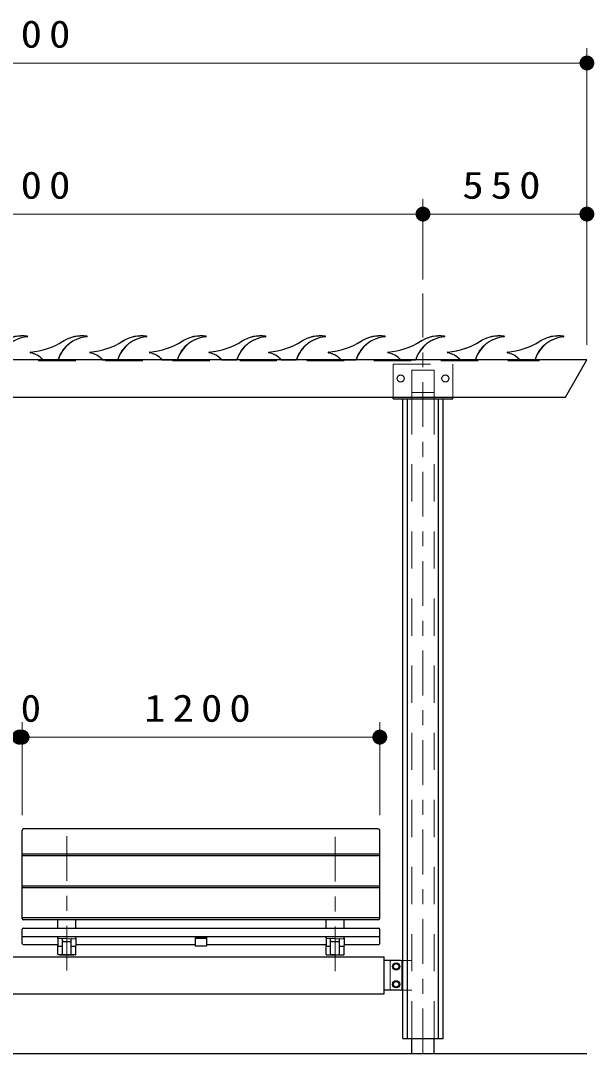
# Model space of a CAD drawing. Units: millimetres on the paper, with parts at other scales. Extents: x -385 to 0, y -10 to 267.
# Drawn here: x -271.2 to -232.7, y 75.7 to 145 of the extents above; entities that cross this region are included whole.
import ezdxf

# ---------------------------------------------------------------- set-up
doc = ezdxf.new("R2010")
doc.units = ezdxf.units.MM
doc.linetypes.add('USER1', pattern=[4.5, 2.5, -2])
doc.linetypes.add('USER2', pattern=[6, 3, -1, 1, -1])
doc.layers.add('LY_1', color=7, linetype='Continuous', lineweight=25)
doc.styles.add('ＭＳ ゴシック', font='')
doc.styles.get('ＭＳ ゴシック').set_extended_font_data('MS Gothic')

# ---------------------------------------------------------------- blocks, each defined once
blk = doc.blocks.new('filled_dot')
at = {"color": 0, "linetype": 'Continuous', "lineweight": -2, "const_width": 1.25}
blk.add_lwpolyline([(-0.625, 0, 1), (0.625, 0, 1)], format="xyb", close=True, dxfattribs=at)

msp = doc.modelspace()

# ---------------------------------------------------------------- linework, layer by layer
at = {"layer": 'LY_1', "lineweight": 13}
for p, q in [((-233.177, 123.235), (-233.177, 143.137)), ((-309.177, 142.137), (-233.177, 142.137)), ((-244.177, 127.622), (-244.177, 133.007)), ((-298.177, 132.007), (-244.177, 132.007)), ((-244.177, 132.007), (-233.177, 132.007)), ((-271.077, 91.715), (-271.077, 97.937)), ((-247.077, 91.715), (-247.077, 97.937)), ((-271.277, 96.937), (-271.077, 96.937)), ((-271.077, 96.937), (-247.077, 96.937))]:
    msp.add_line(p, q, dxfattribs=at)
at = {"layer": 'LY_1', "color": 2, "linetype": 'USER2', "lineweight": 13}
msp.add_line((-244.177, 75.735), (-244.177, 126.683), dxfattribs=at)
at = {"layer": 'LY_1', "color": 190, "linetype": 'USER1', "lineweight": 13}
for p, q in [((-269.977, 122.171), (-269.977, 122.235)), ((-269.977, 122.171), (-236.377, 122.171)), ((-236.377, 122.171), (-236.377, 122.235))]:
    msp.add_line(p, q, dxfattribs=at)
at = {"layer": 'LY_1', "color": 4, "linetype": 'USER1', "lineweight": 13}
for p, q in [((-269.659, 122.235), (-268.707, 122.235)), ((-265.659, 122.235), (-264.707, 122.235)), ((-261.659, 122.235), (-260.707, 122.235)), ((-257.659, 122.235), (-256.707, 122.235)), ((-253.659, 122.235), (-252.707, 122.235)), ((-249.659, 122.235), (-248.707, 122.235)), ((-245.659, 122.235), (-244.707, 122.235)), ((-241.659, 122.235), (-240.707, 122.235)), ((-237.659, 122.235), (-236.707, 122.235))]:
    msp.add_line(p, q, dxfattribs=at)
at = {"layer": 'LY_1', "color": 4}
for p, q in [((-269.659, 122.225), (-268.707, 122.225)), ((-265.659, 122.225), (-264.707, 122.225)), ((-261.659, 122.225), (-260.707, 122.225)), ((-257.659, 122.225), (-256.707, 122.225)), ((-253.659, 122.225), (-252.707, 122.225)), ((-249.659, 122.225), (-248.707, 122.225)), ((-245.659, 122.225), (-244.707, 122.225)), ((-241.659, 122.225), (-240.707, 122.225)), ((-237.659, 122.225), (-236.707, 122.225)), ((-259.457, 83.55), (-258.697, 83.55)), ((-259.457, 83.55), (-259.457, 82.945)), ((-259.457, 83.497), (-259.457, 83.51)), ((-259.457, 83.46), (-258.697, 83.46)), ((-258.697, 83.55), (-258.697, 82.945)), ((-258.697, 83.497), (-258.697, 83.51)), ((-259.457, 82.945), (-258.697, 82.945))]:
    msp.add_line(p, q, dxfattribs=at)
at = {"layer": 'LY_1', "linetype": 'USER1', "lineweight": 13}
for p, q in [((-246.177, 119.735), (-246.177, 121.935)), ((-246.177, 121.935), (-242.177, 121.935)), ((-242.177, 119.735), (-242.177, 121.935)), ((-244.927, 119.615), (-244.927, 121.535)), ((-244.927, 121.535), (-243.427, 121.535)), ((-243.427, 119.615), (-243.427, 121.535)), ((-244.927, 120.035), (-243.427, 120.035)), ((-244.927, 76.735), (-244.927, 119.615)), ((-243.427, 76.735), (-243.427, 119.615)), ((-246.377, 80.065), (-246.377, 81.865)), ((-244.927, 81.965), (-246.277, 81.965)), ((-244.927, 79.965), (-246.277, 79.965))]:
    msp.add_line(p, q, dxfattribs=at)
at = {"layer": 'LY_1'}
for p, q in [((-246.177, 119.615), (-246.177, 119.735)), ((-246.177, 119.615), (-242.177, 119.615)), ((-245.527, 76.735), (-245.527, 119.615)), ((-245.227, 76.735), (-245.227, 119.615)), ((-243.127, 76.735), (-243.127, 119.615)), ((-242.827, 76.735), (-242.827, 119.615)), ((-242.177, 119.615), (-242.177, 119.735)), ((-247.177, 90.782), (-270.977, 90.782)), ((-271.077, 84.783), (-271.077, 90.682)), ((-247.077, 84.783), (-247.077, 90.682)), ((-271.077, 89.12), (-247.077, 89.12)), ((-271.077, 88.993), (-247.077, 88.993)), ((-271.077, 86.965), (-247.077, 86.965)), ((-271.077, 86.849), (-247.077, 86.849)), ((-247.077, 84.821), (-271.077, 84.821)), ((-247.177, 84.694), (-270.977, 84.694)), ((-268.677, 84.13), (-268.677, 84.694)), ((-267.477, 84.13), (-267.477, 84.694)), ((-250.677, 84.13), (-250.677, 84.694)), ((-249.477, 84.13), (-249.477, 84.694)), ((-271.077, 83.095), (-271.077, 84.07)), ((-271.017, 84.13), (-247.137, 84.13)), ((-247.077, 83.095), (-247.077, 84.07)), ((-271.077, 83.567), (-247.077, 83.567)), ((-268.677, 83.467), (-268.677, 83.51)), ((-268.677, 83.467), (-268.677, 82.955)), ((-268.077, 83.569), (-268.639, 83.55)), ((-268.077, 83.408), (-268.639, 83.427)), ((-268.377, 82.403), (-268.377, 83.389)), ((-268.317, 83.231), (-267.837, 83.231)), ((-268.077, 83.569), (-267.516, 83.55)), ((-268.077, 83.408), (-267.516, 83.427)), ((-267.777, 82.403), (-267.777, 83.389)), ((-267.477, 83.467), (-267.477, 83.51)), ((-267.477, 83.467), (-267.477, 82.955)), ((-250.677, 83.51), (-250.677, 83.567)), ((-250.677, 83.467), (-250.677, 83.51)), ((-250.677, 83.467), (-250.677, 82.955)), ((-250.077, 83.569), (-250.639, 83.55)), ((-250.077, 83.408), (-250.639, 83.427)), ((-250.377, 82.403), (-250.377, 83.389)), ((-250.317, 83.231), (-249.837, 83.231)), ((-250.077, 83.569), (-249.516, 83.55)), ((-250.077, 83.408), (-249.516, 83.427)), ((-249.777, 82.403), (-249.777, 83.389)), ((-249.477, 83.51), (-249.477, 83.567)), ((-249.477, 83.467), (-249.477, 83.51)), ((-249.477, 83.467), (-249.477, 82.955)), ((-271.017, 83.035), (-268.677, 83.035)), ((-268.677, 82.373), (-268.677, 82.955)), ((-268.637, 82.915), (-268.377, 82.915)), ((-267.777, 82.915), (-267.517, 82.915)), ((-267.477, 83.035), (-259.457, 83.035)), ((-267.477, 82.373), (-267.477, 82.955)), ((-258.697, 83.035), (-250.677, 83.035)), ((-250.677, 82.373), (-250.677, 82.955)), ((-250.637, 82.915), (-250.377, 82.915)), ((-249.777, 82.915), (-249.517, 82.915)), ((-249.477, 83.035), (-247.137, 83.035)), ((-249.477, 82.373), (-249.477, 82.955)), ((-295.577, 82.215), (-246.777, 82.215)), ((-267.507, 82.335), (-268.648, 82.335)), ((-268.547, 82.335), (-267.607, 82.335)), ((-268.077, 82.335), (-268.319, 82.343)), ((-268.077, 82.335), (-267.835, 82.343)), ((-250.648, 82.335), (-249.507, 82.335)), ((-250.547, 82.335), (-249.607, 82.335)), ((-250.077, 82.335), (-250.319, 82.343)), ((-246.777, 79.715), (-246.777, 82.215)), ((-245.677, 81.965), (-246.777, 81.965)), ((-246.197, 81.565), (-246.087, 81.755)), ((-246.087, 81.755), (-245.867, 81.755)), ((-245.867, 81.755), (-245.758, 81.565)), ((-245.577, 80.065), (-245.577, 81.865)), ((-246.087, 81.375), (-246.197, 81.565)), ((-245.867, 81.375), (-246.087, 81.375)), ((-245.758, 81.565), (-245.867, 81.375)), ((-246.197, 80.365), (-246.087, 80.555)), ((-246.087, 80.175), (-246.197, 80.365)), ((-246.087, 80.555), (-245.867, 80.555)), ((-245.867, 80.555), (-245.758, 80.365)), ((-245.758, 80.365), (-245.867, 80.175)), ((-295.577, 79.715), (-246.777, 79.715)), ((-245.677, 79.965), (-246.777, 79.965)), ((-245.867, 80.175), (-246.087, 80.175)), ((-245.527, 76.735), (-242.827, 76.735)), ((-244.927, 75.735), (-244.927, 76.735)), ((-243.427, 75.735), (-243.427, 76.735)), ((-309.177, 75.735), (-233.177, 75.735))]:
    msp.add_line(p, q, dxfattribs=at)
at = {"layer": 'LY_1', "linetype": 'USER2', "lineweight": 13}
for p, q in [((-268.077, 81.295), (-268.077, 91.093)), ((-250.077, 81.249), (-250.077, 91.093))]:
    msp.add_line(p, q, dxfattribs=at)
at = {"layer": 'LY_1'}
msp.add_lwpolyline([(-309.177, 122.235), (-307.734, 119.735), (-234.621, 119.735), (-233.177, 122.235)], close=True, dxfattribs=at)
for centre, radius in [((-245.677, 120.985), 0.24), ((-242.677, 120.985), 0.24), ((-245.977, 81.565), 0.24), ((-245.977, 81.565), 0.19), ((-245.977, 80.365), 0.24), ((-245.977, 80.365), 0.19)]:
    msp.add_circle(centre, radius, dxfattribs=at)
at = {"layer": 'LY_1', "color": 4, "linetype": 'USER1', "lineweight": 13}
for centre, radius, start, end in [((-270.574, 121.59), 2.2, 94.35776, 162.19171), ((-271.061, 121.435), 2.4, 82.30635, 121.88041), ((-270.742, 123.798), 0.015, 274.35776, 82.30635), ((-270.97, 127.719), 5, 275.2352, 301.88041), ((-266.574, 121.59), 2.2, 94.35776, 162.19171), ((-267.061, 121.435), 2.4, 82.30635, 121.88041), ((-266.742, 123.798), 0.015, 274.35776, 82.30635), ((-266.97, 127.719), 5, 275.2352, 301.88041), ((-262.574, 121.59), 2.2, 94.35776, 162.19171), ((-263.061, 121.435), 2.4, 82.30635, 121.88041), ((-262.742, 123.798), 0.015, 274.35776, 82.30635), ((-262.97, 127.719), 5, 275.2352, 301.88041), ((-258.574, 121.59), 2.2, 94.35776, 162.19171), ((-259.061, 121.435), 2.4, 82.30635, 121.88041), ((-258.742, 123.798), 0.015, 274.35776, 82.30635), ((-258.97, 127.719), 5, 275.2352, 301.88041), ((-254.574, 121.59), 2.2, 94.35776, 162.19171), ((-255.061, 121.435), 2.4, 82.30635, 121.88041), ((-254.742, 123.798), 0.015, 274.35776, 82.30635), ((-254.97, 127.719), 5, 275.2352, 301.88041), ((-250.574, 121.59), 2.2, 94.35776, 162.19171), ((-251.061, 121.435), 2.4, 82.30635, 121.88041), ((-250.742, 123.798), 0.015, 274.35776, 82.30635), ((-250.97, 127.719), 5, 275.2352, 301.88041), ((-246.574, 121.59), 2.2, 94.35776, 162.19171), ((-247.061, 121.435), 2.4, 82.30635, 121.88041), ((-246.742, 123.798), 0.015, 274.35776, 82.30635), ((-246.97, 127.719), 5, 275.2352, 301.88041), ((-242.574, 121.59), 2.2, 94.35776, 162.19171), ((-243.061, 121.435), 2.4, 82.30635, 121.88041), ((-242.742, 123.798), 0.015, 274.35776, 82.30635), ((-242.97, 127.719), 5, 275.2352, 301.88041), ((-238.574, 121.59), 2.2, 94.35776, 162.19171), ((-239.061, 121.435), 2.4, 82.30635, 121.88041), ((-238.742, 123.798), 0.015, 274.35776, 82.30635), ((-238.97, 127.719), 5, 275.2352, 301.88041), ((-234.574, 121.59), 2.2, 94.35776, 162.19171), ((-235.061, 121.435), 2.4, 82.30635, 121.88041), ((-234.742, 123.798), 0.015, 274.35776, 82.30635), ((-270.512, 122.725), 0.015, 95.2352, 260.5565), ((-270.744, 121.329), 1.4, 41.07659, 80.5565), ((-266.512, 122.725), 0.015, 95.2352, 260.5565), ((-266.744, 121.329), 1.4, 41.07659, 80.5565), ((-262.512, 122.725), 0.015, 95.2352, 260.5565), ((-262.744, 121.329), 1.4, 41.07659, 80.5565), ((-258.512, 122.725), 0.015, 95.2352, 260.5565), ((-258.744, 121.329), 1.4, 41.07659, 80.5565), ((-254.512, 122.725), 0.015, 95.2352, 260.5565), ((-254.744, 121.329), 1.4, 41.07659, 80.5565), ((-250.512, 122.725), 0.015, 95.2352, 260.5565), ((-250.744, 121.329), 1.4, 41.07659, 80.5565), ((-246.512, 122.725), 0.015, 95.2352, 260.5565), ((-246.744, 121.329), 1.4, 41.07659, 80.5565), ((-242.512, 122.725), 0.015, 95.2352, 260.5565), ((-242.744, 121.329), 1.4, 41.07659, 80.5565), ((-238.512, 122.725), 0.015, 95.2352, 260.5565), ((-238.744, 121.329), 1.4, 41.07659, 80.5565), ((-269.659, 122.275), 0.04, 221.07659, 270), ((-268.707, 122.275), 0.04, 270, 342.19171), ((-265.659, 122.275), 0.04, 221.07659, 270), ((-264.707, 122.275), 0.04, 270, 342.19171), ((-261.659, 122.275), 0.04, 221.07659, 270), ((-260.707, 122.275), 0.04, 270, 342.19171), ((-257.659, 122.275), 0.04, 221.07659, 270), ((-256.707, 122.275), 0.04, 270, 342.19171), ((-253.659, 122.275), 0.04, 221.07659, 270), ((-252.707, 122.275), 0.04, 270, 342.19171), ((-249.659, 122.275), 0.04, 221.07659, 270), ((-248.707, 122.275), 0.04, 270, 342.19171), ((-245.659, 122.275), 0.04, 221.07659, 270), ((-244.707, 122.275), 0.04, 270, 342.19171), ((-241.659, 122.275), 0.04, 221.07659, 270), ((-240.707, 122.275), 0.04, 270, 342.19171), ((-237.659, 122.275), 0.04, 221.07659, 270), ((-236.707, 122.275), 0.04, 270, 342.19171)]:
    msp.add_arc(centre, radius, start, end, dxfattribs=at)
at = {"layer": 'LY_1', "color": 4}
for centre, radius, start, end in [((-270.574, 121.59), 2.19, 94.35776, 162.19171), ((-271.061, 121.435), 2.41, 82.30635, 121.88041), ((-270.742, 123.798), 0.025, 274.35776, 82.30635), ((-270.97, 127.719), 4.99, 275.2352, 301.88041), ((-266.574, 121.59), 2.19, 94.35776, 162.19171), ((-267.061, 121.435), 2.41, 82.30635, 121.88041), ((-266.742, 123.798), 0.025, 274.35776, 82.30635), ((-266.97, 127.719), 4.99, 275.2352, 301.88041), ((-262.574, 121.59), 2.19, 94.35776, 162.19171), ((-263.061, 121.435), 2.41, 82.30635, 121.88041), ((-262.742, 123.798), 0.025, 274.35776, 82.30635), ((-262.97, 127.719), 4.99, 275.2352, 301.88041), ((-258.574, 121.59), 2.19, 94.35776, 162.19171), ((-259.061, 121.435), 2.41, 82.30635, 121.88041), ((-258.742, 123.798), 0.025, 274.35776, 82.30635), ((-258.97, 127.719), 4.99, 275.2352, 301.88041), ((-254.574, 121.59), 2.19, 94.35776, 162.19171), ((-255.061, 121.435), 2.41, 82.30635, 121.88041), ((-254.742, 123.798), 0.025, 274.35776, 82.30635), ((-254.97, 127.719), 4.99, 275.2352, 301.88041), ((-250.574, 121.59), 2.19, 94.35776, 162.19171), ((-251.061, 121.435), 2.41, 82.30635, 121.88041), ((-250.742, 123.798), 0.025, 274.35776, 82.30635), ((-250.97, 127.719), 4.99, 275.2352, 301.88041), ((-246.574, 121.59), 2.19, 94.35776, 162.19171), ((-247.061, 121.435), 2.41, 82.30635, 121.88041), ((-246.742, 123.798), 0.025, 274.35776, 82.30635), ((-246.97, 127.719), 4.99, 275.2352, 301.88041), ((-242.574, 121.59), 2.19, 94.35776, 162.19171), ((-243.061, 121.435), 2.41, 82.30635, 121.88041), ((-242.742, 123.798), 0.025, 274.35776, 82.30635), ((-242.97, 127.719), 4.99, 275.2352, 301.88041), ((-238.574, 121.59), 2.19, 94.35776, 162.19171), ((-239.061, 121.435), 2.41, 82.30635, 121.88041), ((-238.742, 123.798), 0.025, 274.35776, 82.30635), ((-238.97, 127.719), 4.99, 275.2352, 301.88041), ((-234.574, 121.59), 2.19, 94.35776, 162.19171), ((-235.061, 121.435), 2.41, 82.30635, 121.88041), ((-234.742, 123.798), 0.025, 274.35776, 82.30635), ((-270.512, 122.725), 0.025, 95.2352, 260.5565), ((-270.744, 121.329), 1.39, 41.07659, 80.5565), ((-266.512, 122.725), 0.025, 95.2352, 260.5565), ((-266.744, 121.329), 1.39, 41.07659, 80.5565), ((-262.512, 122.725), 0.025, 95.2352, 260.5565), ((-262.744, 121.329), 1.39, 41.07659, 80.5565), ((-258.512, 122.725), 0.025, 95.2352, 260.5565), ((-258.744, 121.329), 1.39, 41.07659, 80.5565), ((-254.512, 122.725), 0.025, 95.2352, 260.5565), ((-254.744, 121.329), 1.39, 41.07659, 80.5565), ((-250.512, 122.725), 0.025, 95.2352, 260.5565), ((-250.744, 121.329), 1.39, 41.07659, 80.5565), ((-246.512, 122.725), 0.025, 95.2352, 260.5565), ((-246.744, 121.329), 1.39, 41.07659, 80.5565), ((-242.512, 122.725), 0.025, 95.2352, 260.5565), ((-242.744, 121.329), 1.39, 41.07659, 80.5565), ((-238.512, 122.725), 0.025, 95.2352, 260.5565), ((-238.744, 121.329), 1.39, 41.07659, 80.5565), ((-269.659, 122.275), 0.05, 221.07659, 270), ((-268.707, 122.275), 0.05, 270, 342.19171), ((-265.659, 122.275), 0.05, 221.07659, 270), ((-264.707, 122.275), 0.05, 270, 342.19171), ((-261.659, 122.275), 0.05, 221.07659, 270), ((-260.707, 122.275), 0.05, 270, 342.19171), ((-257.659, 122.275), 0.05, 221.07659, 270), ((-256.707, 122.275), 0.05, 270, 342.19171), ((-253.659, 122.275), 0.05, 221.07659, 270), ((-252.707, 122.275), 0.05, 270, 342.19171), ((-249.659, 122.275), 0.05, 221.07659, 270), ((-248.707, 122.275), 0.05, 270, 342.19171), ((-245.659, 122.275), 0.05, 221.07659, 270), ((-244.707, 122.275), 0.05, 270, 342.19171), ((-241.659, 122.275), 0.05, 221.07659, 270), ((-240.707, 122.275), 0.05, 270, 342.19171), ((-237.659, 122.275), 0.05, 221.07659, 270), ((-236.707, 122.275), 0.05, 270, 342.19171)]:
    msp.add_arc(centre, radius, start, end, dxfattribs=at)
at = {"layer": 'LY_1'}
for centre, radius, start, end in [((-270.977, 90.682), 0.1, 90, 180), ((-247.177, 90.682), 0.1, 0, 90), ((-270.977, 84.794), 0.1, 180, 270), ((-247.177, 84.794), 0.1, 270, 0), ((-271.017, 84.07), 0.06, 90, 180), ((-247.137, 84.07), 0.06, 0, 90), ((-271.017, 83.095), 0.06, 180, 270), ((-268.637, 83.51), 0.04, 92, 180), ((-268.637, 83.467), 0.04, 180, 268), ((-268.407, 83.389), 0.03, 0, 88), ((-268.317, 83.291), 0.06, 180, 270), ((-267.837, 83.291), 0.06, 270, 0), ((-267.747, 83.389), 0.03, 92, 180), ((-267.517, 83.51), 0.04, 0, 88), ((-267.517, 83.467), 0.04, 272, 0), ((-250.637, 83.51), 0.04, 92, 180), ((-250.637, 83.467), 0.04, 180, 268), ((-250.407, 83.389), 0.03, 0, 88), ((-250.317, 83.291), 0.06, 180, 270), ((-249.837, 83.291), 0.06, 270, 0), ((-249.747, 83.389), 0.03, 92, 180), ((-249.517, 83.51), 0.04, 0, 88), ((-249.517, 83.467), 0.04, 272, 0), ((-247.137, 83.095), 0.06, 270, 0), ((-268.637, 82.955), 0.04, 180, 270), ((-268.317, 82.403), 0.06, 180, 268), ((-267.837, 82.403), 0.06, 272, 0), ((-267.517, 82.955), 0.04, 270, 0), ((-250.637, 82.955), 0.04, 180, 270), ((-250.317, 82.403), 0.06, 180, 268), ((-249.837, 82.403), 0.06, 272, 0), ((-249.517, 82.955), 0.04, 270, 0), ((-268.637, 82.373), 0.04, 180, 254.94761), ((-267.517, 82.373), 0.04, 285.05239, 0), ((-250.637, 82.373), 0.04, 180, 254.94761), ((-249.517, 82.373), 0.04, 285.05239, 0), ((-245.677, 81.865), 0.1, 0, 90), ((-245.677, 80.065), 0.1, 270, 0)]:
    msp.add_arc(centre, radius, start, end, dxfattribs=at)
at = {"layer": 'LY_1', "linetype": 'USER1', "lineweight": 13}
for centre, start, end in [((-246.277, 81.865), 90, 180), ((-246.277, 80.065), 180, 270)]:
    msp.add_arc(centre, 0.1, start, end, dxfattribs=at)

# ---------------------------------------------------------------- block references
at = {"layer": 'LY_1', "lineweight": 13, "xscale": 0.4, "yscale": 0.4, "rotation": 180}
for p in [(-233.177, 142.137), (-244.177, 132.007), (-233.177, 132.007), (-271.277, 96.937), (-271.077, 96.937), (-247.077, 96.937)]:
    msp.add_blockref('filled_dot', p, dxfattribs=at)
at = {"layer": 'LY_1', "lineweight": 13, "xscale": 0.4, "yscale": 0.4}
for p in [(-244.177, 132.007), (-271.277, 96.937), (-271.077, 96.937)]:
    msp.add_blockref('filled_dot', p, dxfattribs=at)

# ---------------------------------------------------------------- texts
at = {"layer": 'LY_1', "char_height": 1.833, "attachment_point": 8, "style": 'ＭＳ ゴシック'}
for s, insert in [('\\T1.33;\\W1.15;3800', (-271.177, 143.137)), ('\\T1.33;\\W1.15;2700', (-271.177, 133.007)), ('\\T1.33;\\W1.15;550', (-238.677, 133.007)), ('\\T1.34;\\W1.1;10', (-271.177, 97.937)), ('\\T1.33;\\W1.15;1200', (-259.077, 97.937))]:
    msp.add_mtext(s, dxfattribs=dict(at, insert=insert))

doc.saveas('drawing.dxf')
